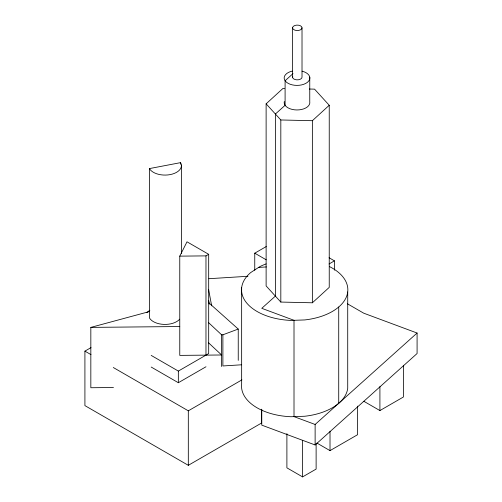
<?xml version="1.0" encoding="UTF-8"?>
<svg xmlns="http://www.w3.org/2000/svg" width="502" height="502" viewBox="0 0 502 502"><rect width="100%" height="100%" fill="white"/><g stroke="black" fill="none" stroke-linecap="round" stroke-linejoin="round"><path stroke-width="0.75" d="M208.581 342.828L221.595 354.983L179.766 355.385L179.766 256.139L187.001 241.801L208.681 254.319L208.681 353.565L178.342 371.085L151.196 355.41M309.351 89.023L314.547 89.143L329.237 105.282L329.237 287.376L312.369 302.788L280.819 302.066L266.123 285.927L266.123 103.832L282.99 88.415L284.502 88.452M266.123 103.832L280.819 119.972L312.369 120.7L329.237 105.282M293.005 73.65L285.098 80.747L285.098 105.313L275.391 114.017L275.391 296.105L261.768 308.328L294.009 320.307L294.009 416.622L315.124 424.466L417.087 333.027L363.73 313.192L347.497 303.823M261.768 409.193L261.768 425.138L315.124 444.967L417.087 353.521L417.087 333.027M146.747 312.608L149.853 310.236M179.766 256.139L205.971 255.882L208.681 254.319M261.605 409.77L261.605 423.004L188.313 465.316L84.913 405.616L84.913 351.13L91.019 347.604M254.752 270.258L254.752 253.184L266.273 246.532M329.03 263.983L334.451 260.852L334.451 270.17M205.989 366.761L178.342 382.719L151.196 367.044M113.295 367.514L188.313 410.824L241.926 379.876M363.774 401.255L379.914 410.573L403.395 397.013L403.395 365.287M316.925 443.065L330.015 450.627L357.549 434.726L357.549 406.112M286.893 433.621L286.893 467.839L302.587 476.9L316.122 469.088L316.122 443.429M208.581 322.654L221.595 334.809L222.888 334.796L238.243 329.061L238.243 360.373M113.458 387.519L90.831 387.739L90.831 327.392L149.602 311.516M179.66 319.216A16.403 9.469 0 0 1 163.803 324.399A16.403 9.469 0 0 1 149.433 317.923L149.433 168.584L180.582 162.642L180.582 164.204M258.605 267.422L266.424 266.932M208.951 278.704L247.944 276.276M241.525 364.797L222.888 365.958L222.888 334.796M90.831 327.392L179.766 326.532M329.061 257.739L334.451 260.852M254.752 253.184L266.204 259.798M84.913 351.13L90.994 354.638M208.65 302.656L238.243 329.061M208.631 289.641L211.656 305.831M208.631 300.309L209.347 304.162M379.914 386.584L379.914 410.573M347.717 291.976L347.717 388.284A53.162 30.697 0 0 1 304.77 416.246L290.915 416.729A53.162 30.697 0 0 1 241.65 383.936L241.65 287.621M338.724 306.992L338.724 403.301M330.015 431.293L330.015 450.627M315.124 424.466L315.124 444.967M312.369 120.7L312.369 302.788M309.759 77.101L309.759 101.668A12.839 7.411 0 0 1 296.87 109.963A12.839 7.411 0 0 1 284.301 101.504M302.587 440.354L302.587 476.9M302.016 27.823A4.719 2.723 0 0 1 294.938 30.183A4.719 2.723 0 0 1 294.938 25.464A4.719 2.723 0 0 1 302.016 27.823L302.016 77.132A4.719 2.723 0 0 1 296.682 79.831A4.719 2.723 0 0 1 292.741 76.429M292.578 27.823L292.578 77.132M280.819 119.972L280.819 302.066M221.595 334.809L221.595 366.504M205.971 255.882L205.971 355.134M188.313 410.824L188.313 465.316M181.385 165.07L181.385 253.428M178.342 371.085L178.342 382.756M302.053 71.165A12.839 7.411 0 0 1 307.111 82.56A12.839 7.411 0 0 1 286.742 82.435A12.839 7.411 0 0 1 292.227 71.102M329.607 266.656A53.162 30.697 0 0 1 346.022 297.774A53.162 30.697 0 0 1 304.77 319.937L290.915 320.414A53.162 30.697 0 0 1 250.642 272.605L259.848 266.612A53.162 30.697 0 0 1 266.123 263.908M180.582 162.642A16.403 9.469 0 0 1 170.153 174.608A16.403 9.469 0 0 1 149.433 168.584"/></g></svg>
